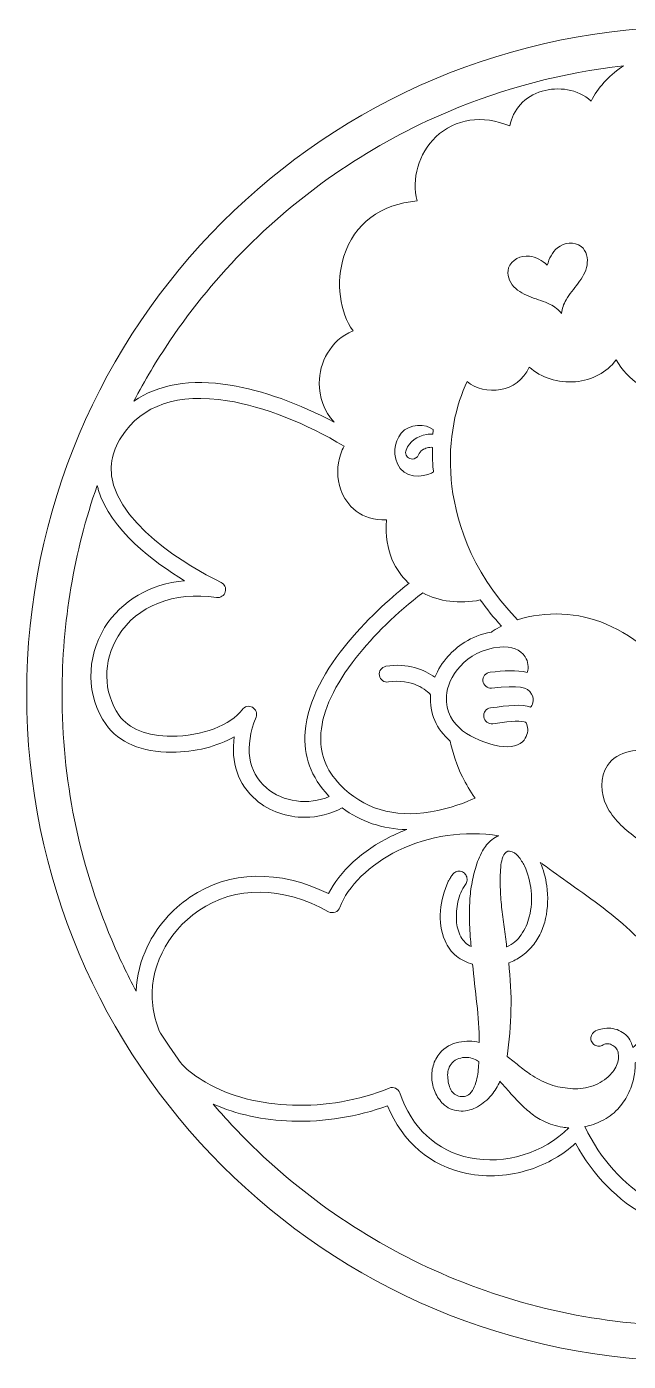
# Model space of a CAD drawing. Header units: inches. Extents: x -4083 to 8083, y -1951 to 5918.
# Drawn here: x -4083 to -2371, y -1951 to 1849 of the extents above; entities that cross this region are included whole.
import ezdxf

# ---------------------------------------------------------------- set-up
doc = ezdxf.new("R2010")
doc.units = ezdxf.units.IN
doc.header["$MEASUREMENT"] = 0
doc.layers.add('2', color=7, linetype='Continuous')

msp = doc.modelspace()

# ---------------------------------------------------------------- linework, layer by layer
at = {"layer": '2', "lineweight": 0}
for points, knots in [([(-2182.9, 1849), (-3232.2, 1849), (-4082.9, 998.3), (-4082.9, -51), (-4082.9, -1100.4), (-3232.2, -1951), (-2182.9, -1951), (-1133.6, -1951), (-282.9, -1100.4), (-282.9, -51), (-282.9, 998.3), (-1133.6, 1849), (-2182.9, 1849)], [0, 0, 0, 0, 1, 1, 1, 2, 2, 2, 3, 3, 3, 4, 4, 4, 4]), ([(-3455.3, 1221.4), (-3373.8, 1302.8), (-3284.2, 1376.8), (-3188.9, 1441.2), (-3092.7, 1506.1), (-2989.9, 1562), (-2883.3, 1607), (-2723.4, 1674.7), (-2556.3, 1718.2), (-2384.5, 1737.3), (-2386.4, 1736.1), (-2388.2, 1734.9), (-2390, 1733.7), (-2427.4, 1707.9), (-2456.8, 1675.1), (-2476.4, 1637.4), (-2514.3, 1672), (-2570.6, 1678.9), (-2615.6, 1665.3), (-2666, 1650.1), (-2699.4, 1613), (-2707.5, 1566.3), (-2786.3, 1598.7), (-2863.2, 1587.8), (-2918.2, 1535), (-2967.9, 1487.1), (-2987.8, 1415), (-2971.5, 1352.8), (-3075.2, 1344.5), (-3150.3, 1288.6), (-3179.9, 1196), (-3203.9, 1120.8), (-3191.8, 1034.8), (-3154.1, 983.1), (-3220, 954.8), (-3250, 891.6), (-3250.2, 834.4), (-3250.3, 795.9), (-3236.7, 754.5), (-3207.5, 722.5), (-3306.2, 775.5), (-3412.9, 814), (-3504, 828.6), (-3616.4, 846.6), (-3709.2, 830.6), (-3778.1, 782.4), (-3747, 841.8), (-3712.6, 899.5), (-3675.1, 955), (-3610.7, 1050.3), (-3536.7, 1139.9), (-3455.3, 1221.4)], [0, 0, 0, 0, 1, 1, 1, 2, 2, 2, 3, 3, 3, 4, 4, 4, 5, 5, 5, 6, 6, 6, 7, 7, 7, 8, 8, 8, 9, 9, 9, 10, 10, 10, 11, 11, 11, 12, 12, 12, 13, 13, 13, 14, 14, 14, 15, 15, 15, 16, 16, 16, 17, 17, 17, 17]), ([(-2560.6, 1032.6), (-2560.6, 1032.6), (-2560.7, 1032.7), (-2560.7, 1032.7), (-2560.7, 1032.7), (-2560.7, 1032.6), (-2560.7, 1032.6), (-2560.7, 1032.6), (-2560.7, 1032.7), (-2560.7, 1032.7), (-2569, 1043.4), (-2580.4, 1051.8), (-2592.5, 1058.1), (-2609.8, 1067), (-2628.6, 1072.2), (-2646.8, 1078.9), (-2665, 1085.7), (-2683, 1094.3), (-2696.2, 1108.6), (-2709.4, 1122.8), (-2716.9, 1143.6), (-2711.1, 1162), (-2703.7, 1185.4), (-2676.5, 1198.5), (-2652.1, 1195.6), (-2632.8, 1193.4), (-2615.5, 1183.1), (-2601.1, 1169.8), (-2596.2, 1188.8), (-2587.2, 1206.8), (-2572.2, 1219.2), (-2553.3, 1234.8), (-2523.4, 1238.6), (-2504.5, 1223), (-2489.6, 1210.6), (-2484.6, 1189.1), (-2488, 1170), (-2491.3, 1150.9), (-2501.8, 1133.8), (-2513.4, 1118.3), (-2525, 1102.7), (-2538, 1088.1), (-2547.7, 1071.3), (-2554.5, 1059.5), (-2559.5, 1046.2), (-2560.7, 1032.7), (-2560.7, 1032.7), (-2560.6, 1032.6), (-2560.6, 1032.6)], [0, 0, 0, 0, 1, 1, 1, 2, 2, 2, 3, 3, 3, 4, 4, 4, 5, 5, 5, 6, 6, 6, 7, 7, 7, 8, 8, 8, 9, 9, 9, 10, 10, 10, 11, 11, 11, 12, 12, 12, 13, 13, 13, 14, 14, 14, 15, 15, 15, 16, 16, 16, 16]), ([(-2652.9, 880), (-2618.4, 849.6), (-2570.7, 833.8), (-2521.2, 838.2), (-2473.3, 842.4), (-2432.4, 864.7), (-2405, 900.1), (-2373.6, 843.6), (-2310.6, 800.8), (-2237.1, 789.5), (-2167.7, 778.9), (-2105.1, 798.6), (-2061, 843.1), (-2046, 805.5), (-2013.8, 771.3), (-1971.7, 752), (-1916.1, 726.5), (-1856.9, 733.4), (-1807, 769.6), (-1797.9, 737.5), (-1778, 705.6), (-1745.6, 688.1), (-1719.6, 674.1), (-1678.2, 665.7), (-1621.5, 696.1), (-1614.3, 632.3), (-1624.9, 539.8), (-1650.9, 448.8), (-1685.1, 328.6), (-1738.9, 232.2), (-1802.9, 175.7), (-1861.7, 180.7), (-1922.8, 171.7), (-1978.3, 148), (-2065.9, 110.6), (-2142.4, 43.1), (-2206, -53), (-2269.6, 43.1), (-2346.1, 110.6), (-2433.7, 148), (-2513.6, 182.1), (-2606.2, 185.7), (-2686, 160.3), (-2825.1, 304.7), (-2865.4, 456.6), (-2874.5, 559.1), (-2884.9, 675.6), (-2860.1, 774.8), (-2829.2, 838.5), (-2804.9, 818.5), (-2768.9, 809.2), (-2732.9, 815.9), (-2701.8, 821.7), (-2668.9, 841.6), (-2652.9, 880)], [0, 0, 0, 0, 1, 1, 1, 2, 2, 2, 3, 3, 3, 4, 4, 4, 5, 5, 5, 6, 6, 6, 7, 7, 7, 8, 8, 8, 9, 9, 9, 10, 10, 10, 11, 11, 11, 12, 12, 12, 13, 13, 13, 14, 14, 14, 15, 15, 15, 16, 16, 16, 17, 17, 17, 18, 18, 18, 18]), ([(-3440.5, -88.8), (-3450.7, -83.3), (-3463.3, -86.4), (-3469.8, -95.8), (-3499.8, -139), (-3585.9, -171.5), (-3670.1, -171.5), (-3670.1, -171.5), (-3670.1, -171.5), (-3670.2, -171.5), (-3739, -171.5), (-3793.5, -149.8), (-3819.8, -111.9), (-3865.6, -46), (-3866.7, 42.7), (-3822.5, 114.1), (-3769.1, 200.5), (-3664.4, 241.5), (-3542.5, 223.8), (-3531.4, 222.2), (-3520.8, 229), (-3517.6, 239.8), (-3514.4, 250.6), (-3519.6, 262.1), (-3529.8, 266.8), (-3532.4, 268), (-3789.9, 387.9), (-3835.5, 543.8), (-3849.4, 591.2), (-3842.1, 636.1), (-3813.2, 681.1), (-3754.8, 772.1), (-3653.2, 806.6), (-3511.2, 783.9), (-3409.4, 767.6), (-3286.8, 719.6), (-3179.6, 654.4), (-3183.3, 647.6), (-3186.5, 640.4), (-3189.1, 632.8), (-3200.3, 600.2), (-3200.3, 562.9), (-3189, 530.6), (-3173.3, 486), (-3130.5, 440.7), (-3058.8, 445), (-3065.9, 352.7), (-3030.5, 297.6), (-2997.6, 266.9), (-2996.7, 266), (-2995.7, 265.1), (-2994.7, 264.3), (-3076.7, 199.1), (-3276.6, 22.6), (-3290.4, -158.4), (-3295.7, -227.5), (-3273.3, -288.7), (-3223.7, -340.5), (-3223, -341.3), (-3222.2, -342), (-3221.5, -342.8), (-3280.3, -368.5), (-3352.8, -359.2), (-3400.7, -318.2), (-3453.4, -273), (-3463.9, -201.6), (-3430.2, -117.1), (-3426, -106.4), (-3430.4, -94.2), (-3440.5, -88.8)], [0, 0, 0, 0, 1, 1, 1, 2, 2, 2, 3, 3, 3, 4, 4, 4, 5, 5, 5, 6, 6, 6, 7, 7, 7, 8, 8, 8, 9, 9, 9, 10, 10, 10, 11, 11, 11, 12, 12, 12, 13, 13, 13, 14, 14, 14, 15, 15, 15, 16, 16, 16, 17, 17, 17, 18, 18, 18, 19, 19, 19, 20, 20, 20, 21, 21, 21, 22, 22, 22, 23, 23, 23, 23]), ([(-2992.4, 619.2), (-2990.1, 618.2), (-2987.8, 617.8), (-2985.4, 617.8), (-2978, 617.8), (-2970.9, 622.3), (-2967.9, 629.7), (-2962.9, 642.3), (-2951.6, 647.6), (-2943.1, 649.8), (-2937.5, 651.3), (-2932.5, 651.6), (-2928.3, 651.3), (-2928.4, 617.7), (-2926.4, 584.4), (-2924.8, 581.9), (-2935.6, 571.2), (-2994.9, 556.5), (-3019.5, 591.2), (-3044.2, 626), (-3037.5, 665.6), (-3016.7, 692.1), (-2995.9, 718.6), (-2945, 718.7), (-2925.7, 701.7), (-2926.2, 697.8), (-2926.6, 693.6), (-2927, 689), (-2932.6, 689.3), (-2938.4, 689), (-2944.4, 688), (-2972.1, 683.7), (-2993.4, 667.5), (-3002.9, 643.7), (-3006.8, 634), (-3002.1, 623), (-2992.4, 619.2)], [0, 0, 0, 0, 1, 1, 1, 2, 2, 2, 3, 3, 3, 4, 4, 4, 5, 5, 5, 6, 6, 6, 7, 7, 7, 8, 8, 8, 9, 9, 9, 10, 10, 10, 11, 11, 11, 12, 12, 12, 12]), ([(-3982.3, -51), (-3982.3, 153.4), (-3948.6, 352.7), (-3882.1, 542.9), (-3881.1, 538.9), (-3880.1, 535), (-3879, 531), (-3845.4, 416.4), (-3719.9, 323.6), (-3633.6, 271.5), (-3731.5, 262.3), (-3813, 215.5), (-3861, 137.9), (-3914.6, 51.2), (-3913.1, -57.1), (-3857, -137.8), (-3821.6, -188.7), (-3755.2, -216.8), (-3670.2, -216.8), (-3670.1, -216.8), (-3670.1, -216.8), (-3670.1, -216.8), (-3604.2, -216.8), (-3539.8, -200.1), (-3492.1, -173), (-3502.5, -245.5), (-3481.2, -308.7), (-3430.1, -352.6), (-3392, -385.3), (-3341.6, -402.1), (-3290.9, -402.1), (-3254.2, -402.1), (-3217.3, -393.2), (-3184.9, -375.1), (-3132.6, -414.6), (-3070.3, -435.5), (-3000.8, -437), (-3015.9, -442.6), (-3030.7, -449), (-3045.2, -456.1), (-3127.7, -496.6), (-3192.6, -556.4), (-3223.8, -619.5), (-3363.2, -550.1), (-3505.9, -553.5), (-3618.6, -629.9), (-3670.3, -665), (-3712, -713.1), (-3739, -769.2), (-3758.9, -810.6), (-3769.8, -854.2), (-3771.3, -897.3), (-3796.7, -849.7), (-3820, -801), (-3841, -751.4), (-3934.8, -529.6), (-3982.3, -294), (-3982.3, -51)], [0, 0, 0, 0, 1, 1, 1, 2, 2, 2, 3, 3, 3, 4, 4, 4, 5, 5, 5, 6, 6, 6, 7, 7, 7, 8, 8, 8, 9, 9, 9, 10, 10, 10, 11, 11, 11, 12, 12, 12, 13, 13, 13, 14, 14, 14, 15, 15, 15, 16, 16, 16, 17, 17, 17, 18, 18, 18, 19, 19, 19, 19]), ([(-3245.3, -161.9), (-3240.4, -97.7), (-3206.8, -25.5), (-3145.5, 52.5), (-3096.4, 115.1), (-3029.1, 180.5), (-2955.8, 237.2), (-2909, 212.3), (-2851, 204.7), (-2791.8, 216.7), (-2774, 191.8), (-2753.9, 166.9), (-2731.1, 142.2), (-2739.4, 138.1), (-2747.5, 133.6), (-2755.3, 128.8), (-2757, 127.7), (-2758.5, 126.5), (-2759.8, 125.1), (-2820.4, 114.4), (-2860, 82.9), (-2883.1, 57), (-2899.4, 38.8), (-2912.5, 17.9), (-2921.3, -3.3), (-2950.8, 18.4), (-2999.3, 38.1), (-3060.5, 27.8), (-3072.8, 25.7), (-3081.1, 14), (-3079, 1.7), (-3077, -10.6), (-3065.3, -18.9), (-3053, -16.8), (-2985.6, -5.5), (-2943.1, -41.7), (-2933.5, -53.1), (-2933.5, -53.4), (-2933.5, -53.7), (-2933.5, -53.9), (-2936.7, -106.3), (-2916.8, -151.1), (-2877.2, -185.1), (-2870.4, -220.2), (-2858.9, -254.3), (-2842.9, -286.4), (-2832.3, -307.8), (-2820.1, -328), (-2806.8, -347.2), (-2830.7, -358.5), (-2877.6, -377.8), (-2933.4, -386.9), (-3038.8, -403.9), (-3125.4, -377.8), (-3191, -309.2), (-3231.9, -266.5), (-3249.7, -218.3), (-3245.3, -161.9)], [0, 0, 0, 0, 1, 1, 1, 2, 2, 2, 3, 3, 3, 4, 4, 4, 5, 5, 5, 6, 6, 6, 7, 7, 7, 8, 8, 8, 9, 9, 9, 10, 10, 10, 11, 11, 11, 12, 12, 12, 13, 13, 13, 14, 14, 14, 15, 15, 15, 16, 16, 16, 17, 17, 17, 18, 18, 18, 19, 19, 19, 19]), ([(-2648.7, -88.4), (-2673.7, -79.3), (-2711.3, -83.5), (-2762.6, -90.7), (-2775, -92.4), (-2783.6, -103.8), (-2781.9, -116.2), (-2780.2, -128.6), (-2768.7, -137.2), (-2756.4, -135.5), (-2719.4, -130.3), (-2683.1, -126.1), (-2667, -130.1), (-2661.7, -131.4), (-2659.7, -131.9), (-2657.3, -146.3), (-2655.3, -158.1), (-2659, -175.2), (-2671.6, -186.8), (-2688.1, -202), (-2715.7, -205.3), (-2751.4, -196.4), (-2804.9, -183), (-2893.8, -147.1), (-2888.4, -56.7), (-2885.3, -6.1), (-2835, 73.1), (-2736.6, 82.7), (-2702.9, 85.9), (-2677.1, 76), (-2663.9, 54.6), (-2655.5, 41.1), (-2653.6, 24.8), (-2658.2, 10.6), (-2687.8, 18.3), (-2724.3, 14.8), (-2764.1, 10.9), (-2776.5, 9.6), (-2785.6, -1.4), (-2784.4, -13.9), (-2783.2, -26.3), (-2772.1, -35.4), (-2759.7, -34.2), (-2679.3, -26.3), (-2658, -29.4), (-2645.6, -51.1), (-2634.7, -70.2), (-2645.7, -84.9), (-2648.7, -88.4)], [0, 0, 0, 0, 1, 1, 1, 2, 2, 2, 3, 3, 3, 4, 4, 4, 5, 5, 5, 6, 6, 6, 7, 7, 7, 8, 8, 8, 9, 9, 9, 10, 10, 10, 11, 11, 11, 12, 12, 12, 13, 13, 13, 14, 14, 14, 15, 15, 15, 16, 16, 16, 16]), ([(-2205.7, -601.6), (-2205.7, -601.6), (-2205.7, -601.8), (-2205.7, -601.8), (-2205.7, -601.8), (-2205.7, -601.8), (-2205.7, -601.7), (-2205.7, -601.8), (-2205.7, -601.8), (-2205.7, -601.8), (-2205.7, -601.8), (-2205.7, -601.6), (-2205.7, -601.6), (-2216, -575.4), (-2233.9, -551.8), (-2254.4, -532.2), (-2283.6, -504.3), (-2318.2, -482.7), (-2350.6, -458.5), (-2383, -434.3), (-2414, -406.3), (-2432, -370.1), (-2449.9, -334), (-2452.7, -288), (-2430.1, -254.5), (-2401.5, -212.1), (-2339.5, -202), (-2292.5, -222.1), (-2255.3, -238), (-2226.7, -268.7), (-2205.7, -303.8), (-2184.7, -268.7), (-2156.1, -238), (-2118.9, -222.1), (-2071.9, -202), (-2009.9, -212.1), (-1981.3, -254.5), (-1958.7, -288), (-1961.5, -334), (-1979.4, -370.1), (-1997.4, -406.3), (-2028.4, -434.3), (-2060.8, -458.5), (-2093.2, -482.7), (-2127.8, -504.3), (-2157, -532.2), (-2177.5, -551.8), (-2195.4, -575.4), (-2205.7, -601.6)], [0, 0, 0, 0, 1, 1, 1, 2, 2, 2, 3, 3, 3, 4, 4, 4, 5, 5, 5, 6, 6, 6, 7, 7, 7, 8, 8, 8, 9, 9, 9, 10, 10, 10, 11, 11, 11, 12, 12, 12, 13, 13, 13, 14, 14, 14, 15, 15, 15, 16, 16, 16, 16]), ([(-3640.8, -1105.9), (-3652.5, -1089.8), (-3663.9, -1073.5), (-3675.1, -1057), (-3685.5, -1041.6), (-3695.6, -1026.1), (-3705.5, -1010.4), (-3714.7, -987.7), (-3721, -963.6), (-3724.3, -938.2), (-3737.1, -838), (-3684.4, -729.1), (-3593.2, -667.4), (-3489.1, -596.9), (-3354.4, -598.1), (-3223.7, -670.8), (-3217.8, -674), (-3210.9, -674.5), (-3204.7, -672.1), (-3198.4, -669.8), (-3193.6, -664.8), (-3191.3, -658.5), (-3170.1, -598.6), (-3106.5, -536.6), (-3025.3, -496.8), (-2938, -453.9), (-2837.5, -439.4), (-2739, -454.8), (-2746.2, -457.1), (-2752.9, -460.8), (-2759.1, -465.8), (-2770.1, -475), (-2779, -485.7), (-2785.5, -497.7), (-2793.9, -513.6), (-2800.7, -530.3), (-2805.7, -547.5), (-2810.7, -564.6), (-2814.6, -582.2), (-2817.4, -600), (-2820.1, -617.8), (-2821.7, -635.8), (-2822.3, -653.6), (-2822.9, -671.4), (-2822.9, -689.4), (-2822.1, -707), (-2821.9, -718.5), (-2821.2, -730.3), (-2820.2, -742), (-2819.4, -751.7), (-2818.7, -761.1), (-2818.1, -770.1), (-2830.3, -764.1), (-2840, -754.8), (-2846.8, -742.4), (-2854.8, -727.9), (-2859.1, -712.6), (-2859.5, -696.6), (-2860.6, -678.6), (-2859.2, -660.4), (-2855.4, -642.4), (-2851.7, -624.7), (-2844.6, -608), (-2834.3, -593), (-2831.5, -589.8), (-2829.8, -586), (-2829.4, -581.4), (-2829, -576.9), (-2829.7, -572.7), (-2831.6, -568.9), (-2833.4, -565.3), (-2836.1, -562.1), (-2839.5, -559.6), (-2843.2, -556.8), (-2847.4, -555.5), (-2852, -555.8), (-2856.5, -555.6), (-2860.5, -556.6), (-2863.9, -558.8), (-2867.1, -560.8), (-2869.8, -563.5), (-2872.1, -566.6), (-2874.2, -569.5), (-2876.2, -572.6), (-2878, -576), (-2879.6, -579.1), (-2881.2, -581.9), (-2882.8, -584.4), (-2882.9, -584.6), (-2883, -584.7), (-2883, -584.9), (-2895, -611), (-2902.4, -639.1), (-2905.1, -668.4), (-2907.8, -697.9), (-2903.4, -726.7), (-2892.2, -754), (-2885, -770.9), (-2874.1, -785.4), (-2859.6, -797.1), (-2845.9, -808.2), (-2830.4, -815.9), (-2813.5, -820), (-2810, -857.3), (-2806, -895.3), (-2801.7, -933), (-2797.5, -969.7), (-2795.2, -1006.7), (-2794.8, -1043.1), (-2813.5, -1038.7), (-2832.9, -1038.4), (-2852.5, -1042.2), (-2874.1, -1046.4), (-2892.3, -1056.8), (-2906.5, -1073.3), (-2915.7, -1084), (-2922.3, -1096.1), (-2926, -1109.5), (-2929.8, -1122.7), (-2931, -1136.4), (-2929.6, -1150.1), (-2928.3, -1163.7), (-2924.5, -1177), (-2918.3, -1189.4), (-2912.1, -1202), (-2903.8, -1212.8), (-2893.4, -1221.6), (-2879.9, -1232.7), (-2864.2, -1238.3), (-2846.7, -1238.5), (-2829.5, -1238.7), (-2813.6, -1234.4), (-2799.8, -1226), (-2784.6, -1217.6), (-2771.2, -1206.5), (-2760, -1192.9), (-2750.1, -1180.9), (-2742.1, -1167.8), (-2736.1, -1153.7), (-2727.7, -1162.7), (-2719.2, -1172.1), (-2711, -1181.6), (-2701.3, -1192.8), (-2691.3, -1203.8), (-2681.3, -1214.1), (-2671.1, -1224.6), (-2660.3, -1234.5), (-2648.9, -1243.7), (-2637.5, -1252.9), (-2624.7, -1260.9), (-2611.1, -1267.3), (-2594.4, -1275.8), (-2576.2, -1281.6), (-2557.3, -1284.4), (-2551.6, -1285.2), (-2545.8, -1285.8), (-2540.1, -1286.1), (-2610.7, -1357.8), (-2721.9, -1392.1), (-2821, -1371.8), (-2915.9, -1352.3), (-2986.9, -1286.6), (-3021, -1186.7), (-3023, -1180.8), (-3027.3, -1176), (-3033, -1173.4), (-3038.7, -1170.8), (-3045.1, -1170.7), (-3050.9, -1173.1), (-3225.4, -1244), (-3435.5, -1237.4), (-3573.8, -1156.6), (-3599.1, -1141.8), (-3621.5, -1124.8), (-3640.8, -1105.9)], [0, 0, 0, 0, 1, 1, 1, 2, 2, 2, 3, 3, 3, 4, 4, 4, 5, 5, 5, 6, 6, 6, 7, 7, 7, 8, 8, 8, 9, 9, 9, 10, 10, 10, 11, 11, 11, 12, 12, 12, 13, 13, 13, 14, 14, 14, 15, 15, 15, 16, 16, 16, 17, 17, 17, 18, 18, 18, 19, 19, 19, 20, 20, 20, 21, 21, 21, 22, 22, 22, 23, 23, 23, 24, 24, 24, 25, 25, 25, 26, 26, 26, 27, 27, 27, 28, 28, 28, 29, 29, 29, 30, 30, 30, 31, 31, 31, 32, 32, 32, 33, 33, 33, 34, 34, 34, 35, 35, 35, 36, 36, 36, 37, 37, 37, 38, 38, 38, 39, 39, 39, 40, 40, 40, 41, 41, 41, 42, 42, 42, 43, 43, 43, 44, 44, 44, 45, 45, 45, 46, 46, 46, 47, 47, 47, 48, 48, 48, 49, 49, 49, 50, 50, 50, 51, 51, 51, 52, 52, 52, 53, 53, 53, 54, 54, 54, 55, 55, 55, 56, 56, 56, 57, 57, 57, 58, 58, 58, 58]), ([(-2652.3, -685.4), (-2656.8, -703.4), (-2664.5, -720.5), (-2675, -736.3), (-2685.3, -751.6), (-2699.3, -763.2), (-2716.7, -770.9), (-2716.8, -770.1), (-2716.9, -769.2), (-2716.8, -768.2), (-2716.7, -766.5), (-2716.9, -764.8), (-2717.3, -763.3), (-2719.5, -744.5), (-2722, -725.5), (-2724.8, -706.9), (-2727.6, -688.1), (-2729.9, -669.1), (-2731.7, -650.5), (-2733.5, -631.8), (-2734.7, -612.8), (-2735.2, -594), (-2735.7, -575.4), (-2735, -556.4), (-2733, -537.6), (-2731.9, -530.2), (-2730, -522.3), (-2727.2, -514.2), (-2724.7, -506.8), (-2720.1, -501.7), (-2713, -498.6), (-2712.5, -498.5), (-2711.3, -498.4), (-2708.8, -498.5), (-2698.4, -500), (-2690.2, -504.8), (-2683.7, -513.2), (-2676.9, -522), (-2670.9, -531.2), (-2666.1, -540.3), (-2656.3, -562.9), (-2649.8, -586.9), (-2647, -611.7), (-2644.2, -636.5), (-2646, -661.3), (-2652.3, -685.4)], [0, 0, 0, 0, 1, 1, 1, 2, 2, 2, 3, 3, 3, 4, 4, 4, 5, 5, 5, 6, 6, 6, 7, 7, 7, 8, 8, 8, 9, 9, 9, 10, 10, 10, 11, 11, 11, 12, 12, 12, 13, 13, 13, 14, 14, 14, 15, 15, 15, 15]), ([(-2543.2, -1173.5), (-2562.2, -1171.9), (-2580.7, -1167.6), (-2598.1, -1160.7), (-2615.6, -1153.7), (-2632.7, -1144.8), (-2648.7, -1134.4), (-2660.5, -1126.3), (-2672, -1117.6), (-2682.9, -1108.4), (-2693.4, -1099.6), (-2704.4, -1091.1), (-2715.7, -1083.3), (-2709.3, -1039.3), (-2705.5, -994.4), (-2704.5, -949.9), (-2703.5, -905.6), (-2705.7, -860.7), (-2711, -816.3), (-2697.9, -811.9), (-2685.7, -805.7), (-2674.8, -797.8), (-2663.1, -789.3), (-2652.5, -779.4), (-2643.2, -768.3), (-2634, -757.3), (-2626.1, -744.9), (-2619.9, -731.5), (-2613.6, -718.1), (-2609, -704.2), (-2606, -690), (-2599.3, -659.7), (-2598.1, -628.5), (-2602.5, -597.2), (-2605.7, -574), (-2611.9, -551.7), (-2620.9, -530.5), (-2618.7, -532.1), (-2616.6, -533.7), (-2614.5, -535.3), (-2588.2, -554.9), (-2561.2, -574.1), (-2535, -592.7), (-2473.2, -636.5), (-2409.4, -681.8), (-2354.4, -734.4), (-2299.8, -786.6), (-2258, -844.2), (-2232.9, -901.6), (-2247.5, -901.5), (-2261.4, -905.7), (-2274.1, -914.3), (-2288.2, -923.9), (-2300.3, -938.4), (-2310, -957.4), (-2319.3, -975.6), (-2324.8, -997.2), (-2326.5, -1021.5), (-2326.6, -1021.7), (-2326.7, -1021.9), (-2326.8, -1022.1), (-2331.4, -1029.1), (-2336.6, -1035.9), (-2342.2, -1042.4), (-2346.7, -1047.4), (-2351.8, -1052.5), (-2357.4, -1057.7), (-2359, -1052.1), (-2360.9, -1046.6), (-2363, -1041.2), (-2366.3, -1033.8), (-2371.1, -1027.2), (-2377.2, -1021.8), (-2383.2, -1016.6), (-2389.9, -1012.2), (-2397.1, -1008.9), (-2404.4, -1005.6), (-2412.2, -1003.5), (-2420.2, -1002.7), (-2428.1, -1002), (-2436, -1002.4), (-2443.6, -1004.1), (-2450.5, -1005), (-2457.3, -1007.1), (-2463.9, -1010.5), (-2471.3, -1014.2), (-2475.7, -1020.4), (-2477, -1028.9), (-2477.6, -1033.6), (-2476.8, -1037.9), (-2474.3, -1041.8), (-2472.1, -1045.5), (-2469.2, -1048.4), (-2465.7, -1050.5), (-2462.2, -1052.7), (-2458.2, -1053.9), (-2454, -1053.9), (-2453.9, -1053.9), (-2453.8, -1053.9), (-2453.7, -1053.9), (-2449.4, -1053.8), (-2445.3, -1052.5), (-2441.6, -1050), (-2437.2, -1047.6), (-2432.8, -1046.6), (-2428.2, -1046.9), (-2423.5, -1047.3), (-2419, -1048.8), (-2414.9, -1051.4), (-2410.7, -1054), (-2407.1, -1057.4), (-2404.1, -1061.5), (-2401.3, -1065.5), (-2399.6, -1069.8), (-2399.1, -1074.8), (-2396.9, -1088.5), (-2399.3, -1101.6), (-2406.2, -1113.6), (-2413.4, -1126), (-2422.3, -1136.6), (-2432.6, -1144.9), (-2448, -1157.2), (-2465.6, -1165.8), (-2484.9, -1170.5), (-2504.2, -1175.3), (-2523.8, -1176.3), (-2543.2, -1173.5)], [0, 0, 0, 0, 1, 1, 1, 2, 2, 2, 3, 3, 3, 4, 4, 4, 5, 5, 5, 6, 6, 6, 7, 7, 7, 8, 8, 8, 9, 9, 9, 10, 10, 10, 11, 11, 11, 12, 12, 12, 13, 13, 13, 14, 14, 14, 15, 15, 15, 16, 16, 16, 17, 17, 17, 18, 18, 18, 19, 19, 19, 20, 20, 20, 21, 21, 21, 22, 22, 22, 23, 23, 23, 24, 24, 24, 25, 25, 25, 26, 26, 26, 27, 27, 27, 28, 28, 28, 29, 29, 29, 30, 30, 30, 31, 31, 31, 32, 32, 32, 33, 33, 33, 34, 34, 34, 35, 35, 35, 36, 36, 36, 37, 37, 37, 38, 38, 38, 39, 39, 39, 40, 40, 40, 41, 41, 41, 42, 42, 42, 42]), ([(-2446.4, -1266.8), (-2429.2, -1258.3), (-2413.9, -1247), (-2400.7, -1233.2), (-2389.3, -1220.8), (-2379.5, -1206.7), (-2371.6, -1191.1), (-2363.7, -1175.5), (-2358, -1159.1), (-2354.5, -1142.4), (-2351.8, -1129), (-2350.5, -1115.3), (-2350.9, -1101.6), (-2340.9, -1094.2), (-2331.8, -1086.8), (-2323.7, -1079.4), (-2323.6, -1079.3), (-2323.5, -1079.2), (-2323.3, -1079), (-2320.3, -1096), (-2315.4, -1112.8), (-2308.9, -1128.8), (-2301.9, -1146), (-2292.8, -1161.9), (-2281.9, -1176.3), (-2270.8, -1190.7), (-2257.3, -1202.3), (-2241.8, -1210.7), (-2226.2, -1219.1), (-2208.4, -1223.8), (-2188.9, -1224.6), (-2187.3, -1224.7), (-2185.8, -1224.7), (-2184.2, -1224.7), (-2165.9, -1224.7), (-2145.6, -1220.1), (-2123.7, -1210.8), (-2111.7, -1205.1), (-2102.2, -1197.4), (-2095.5, -1187.8), (-2088.9, -1178.4), (-2083.9, -1168), (-2080.7, -1156.7), (-2077.5, -1145.6), (-2075.6, -1133.9), (-2074.8, -1122), (-2074.2, -1111), (-2073.8, -1100.3), (-2073.6, -1089.9), (-2052.7, -1076.3), (-2034.6, -1062.5), (-2019.7, -1049.1), (-2015.7, -1045.5), (-2012, -1041.7), (-2008.6, -1037.7), (-2008.4, -1039.6), (-2008.2, -1041.5), (-2007.9, -1043.4), (-2004.5, -1068.2), (-2000.2, -1092.8), (-1995.1, -1116.3), (-1990, -1140), (-1983.8, -1161.1), (-1976.9, -1179.1), (-1970, -1197.3), (-1962, -1211.7), (-1953.2, -1221.9), (-1945.4, -1230.8), (-1936.9, -1235.4), (-1927.6, -1235.4), (-1925.6, -1235.4), (-1923.4, -1235.1), (-1921.3, -1234.7), (-1905.9, -1230.7), (-1891.7, -1221.8), (-1879.1, -1208.2), (-1866.8, -1194.9), (-1855.3, -1179.3), (-1845.1, -1161.6), (-1835, -1144), (-1825.8, -1125.1), (-1818, -1105.4), (-1810.4, -1086.2), (-1803.6, -1067.9), (-1797.7, -1051), (-1789.9, -1055.8), (-1781.4, -1058.7), (-1772.2, -1059.8), (-1763.9, -1060.8), (-1755.9, -1059.8), (-1748.4, -1056.8), (-1749, -1077), (-1747.9, -1096.9), (-1745, -1116.3), (-1741.4, -1141), (-1734.8, -1163.5), (-1725.5, -1183.2), (-1715.7, -1203.5), (-1702.9, -1220.2), (-1687.4, -1233), (-1685, -1234.9), (-1682.5, -1236.7), (-1680, -1238.4), (-1719.8, -1401.9), (-1864.1, -1524.9), (-2041.9, -1545.7), (-2235.1, -1568.3), (-2404.1, -1470), (-2494.2, -1282.8), (-2477.6, -1279.6), (-2461.6, -1274.2), (-2446.4, -1266.8)], [0, 0, 0, 0, 1, 1, 1, 2, 2, 2, 3, 3, 3, 4, 4, 4, 5, 5, 5, 6, 6, 6, 7, 7, 7, 8, 8, 8, 9, 9, 9, 10, 10, 10, 11, 11, 11, 12, 12, 12, 13, 13, 13, 14, 14, 14, 15, 15, 15, 16, 16, 16, 17, 17, 17, 18, 18, 18, 19, 19, 19, 20, 20, 20, 21, 21, 21, 22, 22, 22, 23, 23, 23, 24, 24, 24, 25, 25, 25, 26, 26, 26, 27, 27, 27, 28, 28, 28, 29, 29, 29, 30, 30, 30, 31, 31, 31, 32, 32, 32, 33, 33, 33, 34, 34, 34, 35, 35, 35, 36, 36, 36, 37, 37, 37, 37]), ([(-2795.9, -1097.5), (-2796.6, -1105.1), (-2797.2, -1113), (-2797.7, -1120.8), (-2798.3, -1129.2), (-2799.5, -1137.5), (-2801.4, -1145.6), (-2803.2, -1153.7), (-2805.7, -1161.6), (-2808.8, -1169.1), (-2811.9, -1176.3), (-2816.3, -1183.1), (-2821.9, -1189.4), (-2826.1, -1193.2), (-2831.1, -1195.7), (-2836.7, -1196.8), (-2842.4, -1197.9), (-2848.1, -1197.6), (-2853.5, -1196), (-2859, -1194.4), (-2864, -1191.6), (-2868.3, -1187.8), (-2872.6, -1184), (-2875.7, -1179.3), (-2877.6, -1173.5), (-2882.2, -1161.9), (-2884.6, -1149.2), (-2884.7, -1135.8), (-2884.9, -1122.7), (-2880.7, -1111.4), (-2872.1, -1101.5), (-2866.5, -1095.7), (-2859.9, -1091.5), (-2852.4, -1089), (-2845.6, -1086.8), (-2838.7, -1085.6), (-2831.7, -1085.6), (-2830.8, -1085.6), (-2829.9, -1085.7), (-2829, -1085.7), (-2822.9, -1086.3), (-2816.8, -1087.8), (-2810.7, -1090.1), (-2805.4, -1092.1), (-2800.4, -1094.5), (-2795.9, -1097.5)], [0, 0, 0, 0, 1, 1, 1, 2, 2, 2, 3, 3, 3, 4, 4, 4, 5, 5, 5, 6, 6, 6, 7, 7, 7, 8, 8, 8, 9, 9, 9, 10, 10, 10, 11, 11, 11, 12, 12, 12, 13, 13, 13, 14, 14, 14, 15, 15, 15, 15]), ([(-910.5, -1323.4), (-992, -1404.9), (-1081.6, -1478.8), (-1176.9, -1543.2), (-1273.1, -1608.2), (-1375.9, -1664), (-1482.5, -1709.1), (-1704.3, -1802.9), (-1939.9, -1850.5), (-2182.9, -1850.5), (-2425.9, -1850.5), (-2661.5, -1802.9), (-2883.3, -1709.1), (-2989.9, -1664), (-3092.7, -1608.2), (-3188.9, -1543.2), (-3284.2, -1478.8), (-3373.8, -1404.9), (-3455.3, -1323.4), (-3489, -1289.7), (-3521.3, -1254.7), (-3552.3, -1218.4), (-3486.6, -1247.8), (-3410, -1264.5), (-3327.9, -1267.1), (-3235.3, -1270.1), (-3141.6, -1255), (-3055.6, -1223.4), (-3013.5, -1326.7), (-2934.1, -1394.8), (-2830.1, -1416.1), (-2771.6, -1428.1), (-2709.3, -1424.2), (-2649.8, -1404.7), (-2600.9, -1388.7), (-2556.9, -1363.2), (-2520.7, -1330.2), (-2470.5, -1422.2), (-2400.1, -1494), (-2315.5, -1539.1), (-2247.4, -1575.4), (-2171.8, -1594), (-2094, -1594), (-2075, -1594), (-2055.8, -1592.9), (-2036.6, -1590.7), (-1942.9, -1579.7), (-1852.3, -1541.1), (-1781.6, -1482.1), (-1721.5, -1431.9), (-1677, -1368.8), (-1650.7, -1297.3), (-1616.3, -1347), (-1561.3, -1374.2), (-1499.1, -1369.4), (-1439.1, -1364.7), (-1373.9, -1327), (-1348.1, -1252.9), (-1282.7, -1302.7), (-1208.3, -1311.3), (-1143.5, -1275), (-1093.3, -1246.8), (-1060.4, -1196.8), (-1055.3, -1146), (-927.1, -1207), (-824.5, -1183.7), (-758.6, -1150.9), (-805.6, -1211.5), (-856.4, -1269.3), (-910.5, -1323.4)], [0, 0, 0, 0, 1, 1, 1, 2, 2, 2, 3, 3, 3, 4, 4, 4, 5, 5, 5, 6, 6, 6, 7, 7, 7, 8, 8, 8, 9, 9, 9, 10, 10, 10, 11, 11, 11, 12, 12, 12, 13, 13, 13, 14, 14, 14, 15, 15, 15, 16, 16, 16, 17, 17, 17, 18, 18, 18, 19, 19, 19, 20, 20, 20, 21, 21, 21, 22, 22, 22, 23, 23, 23, 23])]:
    msp.add_open_spline(points, degree=3, knots=knots, dxfattribs=at)

doc.saveas('drawing.dxf')
